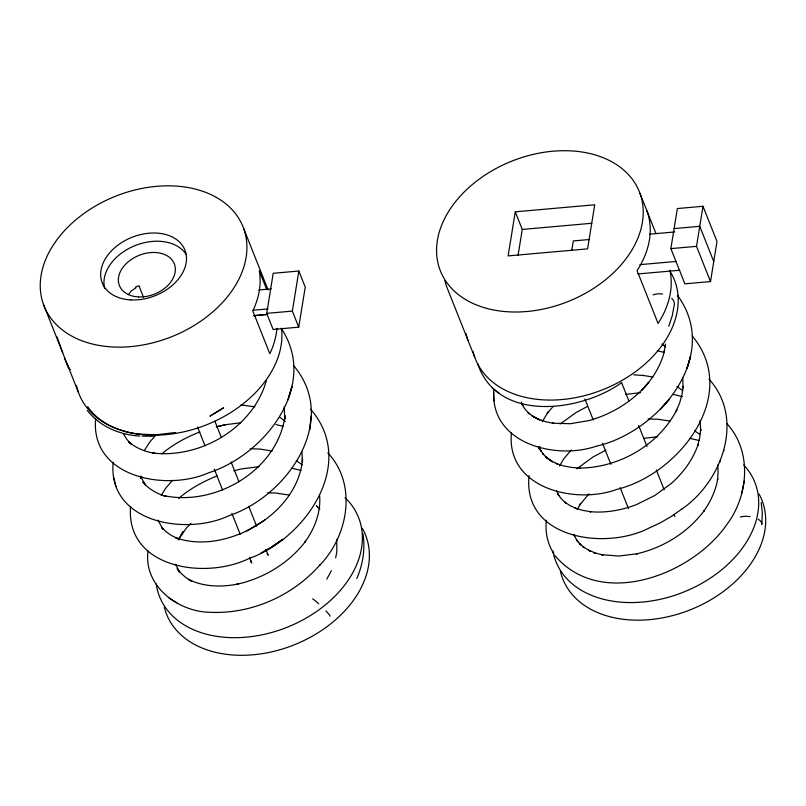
<?xml version="1.0" encoding="UTF-8"?>
<svg xmlns="http://www.w3.org/2000/svg" width="806" height="806" viewBox="0 0 806 806"><rect width="100%" height="100%" fill="white"/><g stroke="black" fill="none" stroke-linecap="round" stroke-linejoin="round"><path stroke-width="1.21" d="M761.861 523.588L762.315 512.928L761.227 502.491M554.971 555.626C600.853 609.88 691.709 574.94 726.468 525.069L726.931 524.444C748.552 495.64 752.371 451.259 726.841 423.583M546.418 520.192C544.896 531.839 547.566 543.969 553.964 553.833M148.032 551.032C143.337 585.73 177.703 611.653 209.721 612.278C251.331 614.363 293.152 595.735 320.405 564.402M529.018 475.57C522.55 539.013 605.457 550.407 648.79 528.192L660.467 522.741L671.388 516.424L681.916 509.009M130.542 506.41C125.615 568.824 206.004 579.867 249.256 558.397C305.827 538.479 357.491 462.916 310.582 409.236M293.989 366.045C339.83 421.185 286.694 496.496 229.226 515.578C186.488 536.03 107.591 523.034 113.142 462.291M309.917 426.747L309.534 429.961L311.227 415.967M511.407 433.054C506.148 488.345 575.413 504.858 616.983 489.343C678.864 474.321 741.147 394.97 692.304 336.001M266.726 313.363L273.214 273.294L298.845 271.028L305.232 287.107L298.744 327.176L273.113 329.442L266.726 313.363L292.356 311.096L298.744 327.176M292.356 311.096L298.845 271.028M515.266 211.827L508.123 255.905L587.584 248.863L594.727 204.784L515.266 211.827L522.258 229.438L518.097 255.149M571.766 250.555L573.328 240.934L589.609 239.493M670.874 248.621L677.362 208.553L702.993 206.276L716.997 241.498L710.509 281.566L684.868 283.833L670.874 248.621L696.505 246.344L710.509 281.566M665.424 344.061L664.094 352.293L664.517 350.721C660.91 365.884 652.306 379.404 641.485 390.467L648.739 382.387C633.405 400.975 612.036 414.203 588.864 420.591L570.265 423.724L552.432 423.17L553.641 423.392L545.682 421.729L538.408 419.191L531.94 415.836L539.839 419.966L533.491 416.642L528.051 412.561L529.411 413.881L525.028 409.156L521.694 403.856L522.751 405.589L521.432 402.123M696.505 246.344L702.993 206.276M95.632 418.576C90.171 477.615 166.207 491.64 208.583 472.82C264.721 454.967 319.398 385.5 281.113 328.173M335.669 557.863L336.807 551.979L336.787 539.305M741.842 493.181L744.21 481.182M681.705 509.19C721.884 481.766 745.278 418.777 708.958 379.132M288.78 397.187L291.994 386.396L287.923 399.988M266.403 380.442C253.215 427.845 200.734 458.604 152.848 453.063L155.215 453.456C145.473 451.823 135.892 448.196 128.396 441.607L131.146 444.116M668.789 326.319L672.295 315.569L674.3 304.839A13.38 8.725 9.2 0 0 671.73 298.361M719.778 461.989L720.151 460.941M723.587 451.41L724 450.252M559.495 465.989L563.948 458.554L571.363 449.929M356.756 578.557C362.932 564.603 365.34 548.926 362.962 533.804M331.437 570.648L326.793 579.131M542.226 421.609L548.191 411.977L547.133 413.448L552.765 406.869M144.244 450.625L149.876 441.92L155.548 435.462M128.396 294.613L131.307 290.916L135.962 287.873M577.328 509.271L580.622 503.478L579.655 505.07L588.944 493.806M181.149 534.922L182.992 531.728L178.307 539.839L186.267 528.182L190.881 523.366M538.61 448.71L539.929 446.564M140.395 478.421L141.735 476.296M161.22 495.287L165.542 488.456L172.534 480.285M319.69 565.308C348.142 536.05 357.612 484.527 327.83 452.871M70.545 369.521L69.86 369.531M139.77 286.07L139.247 286.583L143.508 297.303M576.834 468.81L592.974 457.012L605.89 450.161M178.61 498.491C189.934 488.668 203.263 481.444 217.126 475.903M560.099 424.016L576.34 412.38L587.181 406.577M161.804 453.889C173.058 444.378 186.176 437.265 199.868 431.935M264.348 520.394L264.831 520.061L246.817 530.852C274.715 517.18 299.892 491.358 302.492 459.098L302.441 461.939L301.948 451.723M621.315 382.84C580.783 411.866 497.786 423.09 477.726 363.929M260.902 553.047L272.116 546.659M210.628 415.664L209.943 416.098L210.668 415.745M212.764 414.435L223.655 407.755L210.96 415.594M210.719 415.604L211.666 415.06M246.817 530.852C224.884 541.229 198.739 546.125 175.376 537.592L178.509 538.912L171.95 535.799L166.268 531.92L161.553 527.346L162.862 529.089M233.77 470.775L241.709 468.87L259.008 466.684M216.31 426.827L225.74 424.661L240.823 422.767M216.592 426.757L225.74 424.661M175.648 432.5L156.102 434.797L138.269 434.051M643.813 438.353L657.505 436.741M625.617 394.406L640.589 392.653M522.258 229.438L591.795 223.272M674.118 228.582L699.749 226.315L713.753 261.527M649.737 234.163L674.783 231.947M258.756 289.999L271.229 288.891M639.853 264.66L676.184 261.446M637.818 273.959L679.72 270.242M253.013 310.26L267.975 308.93M254.011 315.609L267.632 314.4L253.85 315.73M142.209 436.127L153.15 436.278M267.602 492.869L275.108 492.98L289.505 495.086M648.044 418.929L658.039 419.271L670.028 421.115M250.475 448.68L260.348 449.113L272.176 451.058M633.808 374.871L643.883 375.485L643.379 375.465L652.9 377.027M240.994 404.944L254.948 406.818M139.831 436.026C119.832 434.978 99.743 426.515 87.31 410.425M689.996 438.404L699.054 440.489M291.782 468.226L301.091 470.442M673.262 394.366L682.531 396.643M276.005 424.56L282.977 426.314M657.343 350.701L664.275 352.494M124.104 431.18L126.653 431.865A99.118 70.011 -21.7 0 0 137.997 434.011M169.028 598.112L176.917 602.817M678.037 387.122L677 386.457L682.763 390.729M694.631 430.827L699.638 434.233M296.326 460.7L302.321 464.861M545.43 456.76L552.493 461.808L545.43 456.76L551.052 460.76L557.561 463.994L555.959 463.43L563.404 465.878L571.525 467.44L580.189 468.085L579.02 468.105C618.716 467.984 658.442 445.345 676.838 409.841L676.204 411.1L679.67 402.879L682.007 394.577L683.196 386.296L683.065 387.978L682.753 377.692M279.642 417.095L285.374 421.437M492.305 387.998L499.267 393.429M661.827 343.991L665.575 346.953M317.645 506.944L316.335 505.856L319.881 508.898M546.952 457.848L542.378 453.214L543.576 454.634L540.08 449.426L540.947 451.148L539.033 446.584M130.431 443.32L126.854 439.361L123.61 434.021M162.721 528.786L157.946 520.102M677.443 295.308C722.196 356.081 657.988 432.459 596.38 446.192L595.997 446.282C556.069 459.954 491.68 444.066 493.685 392.391M69.659 369.309L67.291 364.322M577.68 541.753L576.673 539.96L580.723 544.866L579.262 543.304L584.32 547.627L582.496 546.478L590.324 551.223L588.561 550.155L595.473 553.027L593.569 552.533L603.11 555.062L601.347 554.619L618.655 556.059L637.385 553.742L636.377 553.913C662.965 547.879 687.659 532.746 704.061 510.833L703.598 511.457C710.57 501.725 715.768 490.642 717.733 478.784L717.481 480.104L718.136 471.953L717.693 465.122M577.116 540.715L573.701 534.499L574.688 536.322M556.664 490.985L558.79 495.448L557.48 493.604L561.228 498.702L566.003 503.196L564.391 501.876L570.174 505.715L576.824 508.788L575.202 508.082L582.738 510.369L590.929 511.76L589.579 511.619C605.487 513.221 621.557 510.289 636.418 504.616L654.865 495.478L671.317 483.449C683.135 472.89 692.918 459.752 698.026 444.65L697.603 445.809L699.739 437.527L700.706 429.296L700.706 430.747L700.092 420.541M140.526 476.195L145.312 484.89L142.833 482.028C148.858 489.353 157.462 493.987 166.479 496.536L163.537 495.559C215.585 506.853 277.637 470.15 285.102 415.775L284.73 419.17L284.236 406.657M640.004 193.42A107.077 75.633 -21.7 0 1 512.072 311.972A107.077 75.633 -21.7 0 1 467.601 188.715A107.077 75.633 -21.7 0 1 640.004 193.42L655.993 233.609M444.922 280.589A107.077 75.633 -21.7 0 0 446.967 287.45L474.774 357.36M621.517 382.417L628.942 401.086M638.684 425.588L647.027 446.595M656.306 469.928L664.184 489.766M673.927 514.268L674.854 516.606M584.904 398.98L593.256 419.986M602.525 443.32L610.877 464.327M620.157 487.66L628.499 508.667M243.694 228.541A107.077 75.633 -21.7 0 1 115.762 347.094A107.077 75.633 -21.7 0 1 71.291 223.836A107.077 75.633 -21.7 0 1 243.694 228.541L268.096 289.948M266.655 289.364L259.31 270.866A107.077 75.633 -21.7 0 1 252.812 310.935L269.809 353.703A107.077 75.633 -21.7 0 0 276.932 328.344M214.87 421.135L221.358 437.467M231.09 461.959L238.969 481.776M248.701 506.269L256.59 526.096M265.859 549.42L268.176 555.253M197.581 427.059L204.996 445.718M214.265 469.042L222.607 490.038M231.876 513.362L240.218 534.358M249.487 557.681L251.341 562.346M43.474 304.436L78.464 392.482M62.697 352.716L57.004 336.807M175.688 564.23L179.315 572.079L177.189 568.421L181.138 573.419L186.115 577.771L192.019 581.418L188.433 579.353C203.878 587.131 221.982 587.302 238.626 583.917L236.662 584.33C263.683 578.426 288.83 563.243 305.675 541.179L304.678 542.367C314.652 528.776 321.302 511.901 319.508 494.834M113.938 478.27L115.883 486.28M493.625 390.497L493.887 400.874M740.341 517.019A13.38 6.317 6.8 0 1 750.144 516.606M758.124 519.225A13.38 6.317 6.8 0 1 761.801 524.736M653.132 294.885A13.38 8.725 9.2 0 1 662.562 294.049M251.804 563.142A9.128 6.448 -21.7 0 1 250.948 560.543M267.098 553.742A9.128 6.448 -21.7 0 1 267.965 554.84M743.726 464.961A107.077 75.633 -21.7 0 1 689.654 589.508A107.077 75.633 -21.7 0 1 552.906 551.072M759.101 494.088A107.077 75.633 -21.7 0 1 688.898 610.354A107.077 75.633 -21.7 0 1 560.331 570.819M345.049 497.695A107.077 75.633 -21.7 0 1 294.039 624.307A107.077 75.633 -21.7 0 1 156.253 584.038M362.267 528.273A107.077 75.633 -21.7 0 1 294.019 644.921A107.077 75.633 -21.7 0 1 164.263 606.999M312.647 598.858A13.38 1.39 44.1 0 1 318.753 603.815M326.017 610.988A13.38 1.39 44.1 0 1 330.188 616.167M281.516 328.566A107.077 75.633 -21.7 0 1 191.113 430.001A107.077 75.633 -21.7 0 1 76.449 385.419M124.164 431.089A97.717 69.024 -21.7 0 1 87.693 406.637M104.679 288.518A44.461 31.404 -21.7 0 1 134.078 246.001A44.461 31.404 -21.7 0 1 186.065 254.253M68.742 368.352A36.401 0.997 69.8 0 1 64.671 358.63M135.317 287.268A34.215 23.384 20.4 0 1 138.592 285.818M670.844 272.609A107.077 75.633 -21.7 0 1 602.928 389.651A107.077 75.633 -21.7 0 1 473.011 351.416M646.805 210.497A107.077 75.633 -21.7 0 1 637.072 270.604L658.069 323.428A107.077 75.633 -21.7 0 0 669.877 270.292M467.964 340.273A107.077 75.633 -21.7 0 1 465.918 333.412M690.551 356.252L687.044 368.473L690.551 356.252M669.534 399.061L660.698 408.944L669.534 399.061M282.231 539.657L271.975 546.74L282.725 539.335L282.231 539.657M130.753 299.913A44.461 31.404 -21.7 0 0 185.471 251.663A44.461 31.404 -21.7 0 0 114.533 247.905A44.461 31.404 -21.7 0 0 130.753 299.913M138.501 296.91A29.53 20.865 -21.7 0 0 174.63 264.731A29.53 20.865 -21.7 0 0 127.419 262.484A29.53 20.865 -21.7 0 0 138.501 296.91"/></g></svg>
